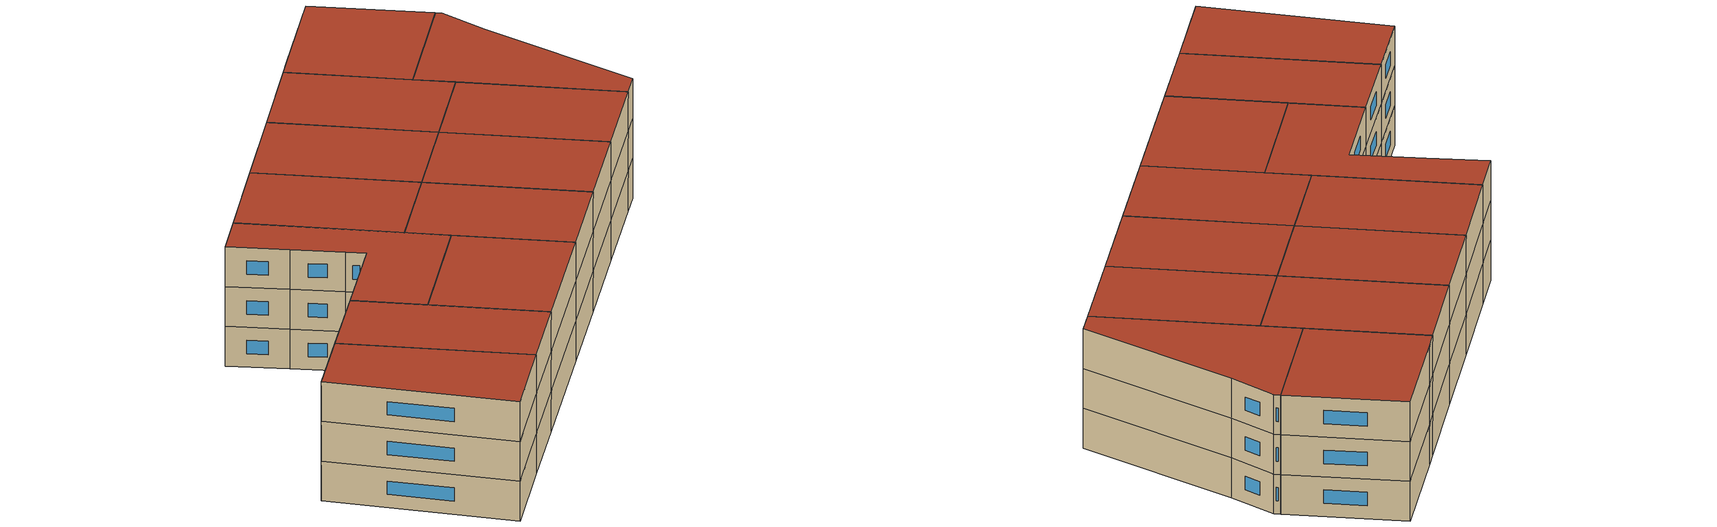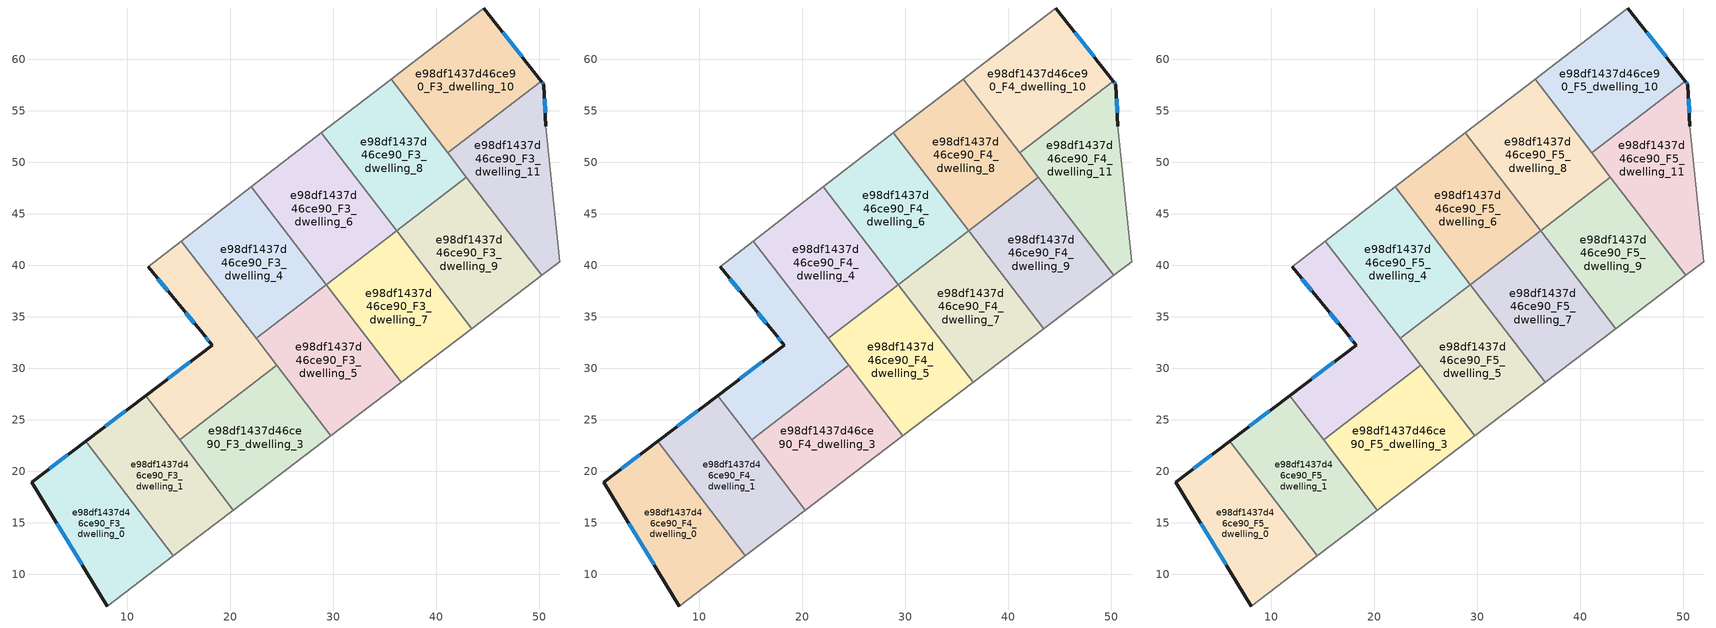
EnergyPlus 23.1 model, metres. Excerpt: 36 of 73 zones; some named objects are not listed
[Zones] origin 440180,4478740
e98df1437d46ce90_F3_dwelling_0
 floor to e98df1437d46ce90_F2_dwelling_0 (EU_floor_Construction): 5.94,22.92 14.48,11.8 8.07,6.91 0.71,18.95 z9
 wall outside (EU_wall_Construction): 5.94,22.92 0.71,18.95 8.07,6.91 z9:12
 wall to e98df1437d46ce90_F3_dwelling_1 (EU_wall_Construction): 14.48,11.8 5.94,22.92 z9:12
 wall adiabatic (EU_wall_Construction): 8.07,6.91 14.48,11.8 z9:12
 window (EU_Window_Construction): 3.15,14.96 5.63,10.9 / 4.21,21.61 2.44,20.27 z9.99:11.01
e98df1437d46ce90_F3_dwelling_1
 floor to e98df1437d46ce90_F2_dwelling_1 (EU_floor_Construction): 11.78,27.35 20.31,16.24 14.48,11.8 5.94,22.92 z9
 wall outside (EU_wall_Construction): 11.78,27.35 5.94,22.92 z9:12
 wall adiabatic (EU_wall_Construction): 14.48,11.8 20.31,16.24 z9:12
 wall to e98df1437d46ce90_F3_dwelling_3 (EU_wall_Construction): 20.31,16.24 15.07,23.06 z9:12
 wall to e98df1437d46ce90_F3_dwelling_2 (EU_wall_Construction): 15.07,23.06 11.78,27.35 z9:12
 window (EU_Window_Construction): 9.84,25.88 7.88,24.39 z9.99:11.01
e98df1437d46ce90_F3_dwelling_10
 floor to e98df1437d46ce90_F2_dwelling_10 (EU_floor_Construction): 44.61,64.99 50.18,57.89 41.12,50.93 35.63,58.09 36.94,59.1 z9
 wall outside (EU_wall_Construction): 50.18,57.89 44.61,64.99 z9:12
 wall adiabatic (EU_wall_Construction): 44.61,64.99 36.94,59.1 35.63,58.09 z9:12
 wall to e98df1437d46ce90_F3_dwelling_11 (EU_wall_Construction): 41.12,50.93 50.18,57.89 z9:12
 wall to e98df1437d46ce90_F3_dwelling_8 (EU_wall_Construction): 35.63,58.09 41.12,50.93 z9:12
 window (EU_Window_Construction): 48.34,60.24 46.46,62.64 z9.99:11.01
e98df1437d46ce90_F3_dwelling_11
 floor to e98df1437d46ce90_F2_dwelling_11 (EU_floor_Construction): 50.47,57.53 50.62,53.51 52.01,40.36 50.26,39.03 41.12,50.93 50.18,57.89 z9
 wall outside (EU_wall_Construction): 50.62,53.51 50.47,57.53 50.18,57.89 z9:12
 wall adiabatic (EU_wall_Construction): 50.26,39.03 52.01,40.36 50.62,53.51 z9:12
 wall to e98df1437d46ce90_F3_dwelling_9 (EU_wall_Construction): 42.94,48.56 50.26,39.03 z9:12
 wall to e98df1437d46ce90_F3_dwelling_8 (EU_wall_Construction): 41.12,50.93 42.94,48.56 z9:12
 window (EU_Window_Construction): 50.37,57.65 50.28,57.77 / 50.57,54.84 50.52,56.19 z9.99:11.01
e98df1437d46ce90_F3_dwelling_2
 floor to e98df1437d46ce90_F2_dwelling_2 (EU_floor_Construction): 15.25,42.36 24.51,30.31 15.07,23.06 11.78,27.35 18.23,32.25 17.31,33.38 14.86,36.4 12.02,39.86 z9
 wall outside (EU_wall_Construction): 12.02,39.86 14.86,36.4 17.31,33.38 18.23,32.25 11.78,27.35 z9:12
 wall adiabatic (EU_wall_Construction): 15.25,42.36 12.02,39.86 z9:12
 wall to e98df1437d46ce90_F3_dwelling_3 (EU_wall_Construction): 15.07,23.06 24.51,30.31 z9:12
 wall to e98df1437d46ce90_F3_dwelling_4 (EU_wall_Construction): 22.52,32.9 15.25,42.36 z9:12
 wall to e98df1437d46ce90_F3_dwelling_5 (EU_wall_Construction): 24.51,30.31 22.52,32.9 z9:12
 window (EU_Window_Construction): 17.61,33.01 17.93,32.63 / 15.67,35.4 16.5,34.38 / 12.96,38.71 13.92,37.55 / 16.09,30.63 13.92,28.98 z9.99:11.01
e98df1437d46ce90_F3_dwelling_3
 floor to e98df1437d46ce90_F2_dwelling_3 (EU_floor_Construction): 24.51,30.31 29.78,23.44 20.31,16.24 15.07,23.06 z9
 wall adiabatic (EU_wall_Construction): 20.31,16.24 29.78,23.44 z9:12
 wall to e98df1437d46ce90_F3_dwelling_5 (EU_wall_Construction): 29.78,23.44 24.51,30.31 z9:12
e98df1437d46ce90_F3_dwelling_4
 floor to e98df1437d46ce90_F2_dwelling_4 (EU_floor_Construction): 22.06,47.61 29.34,38.13 22.52,32.9 15.25,42.36 z9
 wall adiabatic (EU_wall_Construction): 22.06,47.61 15.25,42.36 z9:12
 wall to e98df1437d46ce90_F3_dwelling_5 (EU_wall_Construction): 22.52,32.9 29.34,38.13 z9:12
 wall to e98df1437d46ce90_F3_dwelling_6 (EU_wall_Construction): 29.34,38.13 22.06,47.61 z9:12
e98df1437d46ce90_F3_dwelling_5
 floor to e98df1437d46ce90_F2_dwelling_5 (EU_floor_Construction): 29.34,38.13 36.62,28.65 29.78,23.44 22.52,32.9 z9
 wall adiabatic (EU_wall_Construction): 29.78,23.44 36.62,28.65 z9:12
 wall to e98df1437d46ce90_F3_dwelling_7 (EU_wall_Construction): 36.62,28.65 29.34,38.13 z9:12
e98df1437d46ce90_F3_dwelling_6
 floor to e98df1437d46ce90_F2_dwelling_6 (EU_floor_Construction): 28.85,52.86 36.15,43.35 29.34,38.13 22.06,47.61 z9
 wall adiabatic (EU_wall_Construction): 28.85,52.86 22.06,47.61 z9:12
 wall to e98df1437d46ce90_F3_dwelling_7 (EU_wall_Construction): 29.34,38.13 36.15,43.35 z9:12
 wall to e98df1437d46ce90_F3_dwelling_8 (EU_wall_Construction): 36.15,43.35 28.85,52.86 z9:12
e98df1437d46ce90_F3_dwelling_7
 floor to e98df1437d46ce90_F2_dwelling_7 (EU_floor_Construction): 36.15,43.35 43.45,33.85 36.62,28.65 29.34,38.13 z9
 wall adiabatic (EU_wall_Construction): 36.62,28.65 43.45,33.85 z9:12
 wall to e98df1437d46ce90_F3_dwelling_9 (EU_wall_Construction): 43.45,33.85 36.15,43.35 z9:12
e98df1437d46ce90_F3_dwelling_8
 floor to e98df1437d46ce90_F2_dwelling_8 (EU_floor_Construction): 35.63,58.09 42.94,48.56 36.15,43.35 28.85,52.86 z9
 wall adiabatic (EU_wall_Construction): 35.63,58.09 28.85,52.86 z9:12
 wall to e98df1437d46ce90_F3_dwelling_9 (EU_wall_Construction): 36.15,43.35 42.94,48.56 z9:12
e98df1437d46ce90_F3_dwelling_9
 floor to e98df1437d46ce90_F2_dwelling_9 (EU_floor_Construction): 42.94,48.56 50.26,39.03 43.45,33.85 36.15,43.35 z9
 wall adiabatic (EU_wall_Construction): 43.45,33.85 50.26,39.03 z9:12
e98df1437d46ce90_F4_dwelling_0
 floor to e98df1437d46ce90_F3_dwelling_0 (EU_floor_Construction): 5.94,22.92 14.48,11.8 8.07,6.91 0.71,18.95 z12
 wall outside (EU_wall_Construction): 5.94,22.92 0.71,18.95 8.07,6.91 z12:15
 wall to e98df1437d46ce90_F4_dwelling_1 (EU_wall_Construction): 14.48,11.8 5.94,22.92 z12:15
 wall adiabatic (EU_wall_Construction): 8.07,6.91 14.48,11.8 z12:15
 window (EU_Window_Construction): 3.15,14.96 5.63,10.9 / 4.21,21.61 2.44,20.27 z12.99:14.01
e98df1437d46ce90_F4_dwelling_1
 floor to e98df1437d46ce90_F3_dwelling_1 (EU_floor_Construction): 11.78,27.35 20.31,16.24 14.48,11.8 5.94,22.92 z12
 wall outside (EU_wall_Construction): 11.78,27.35 5.94,22.92 z12:15
 wall adiabatic (EU_wall_Construction): 14.48,11.8 20.31,16.24 z12:15
 wall to e98df1437d46ce90_F4_dwelling_3 (EU_wall_Construction): 20.31,16.24 15.07,23.06 z12:15
 wall to e98df1437d46ce90_F4_dwelling_2 (EU_wall_Construction): 15.07,23.06 11.78,27.35 z12:15
 window (EU_Window_Construction): 9.84,25.88 7.88,24.39 z12.99:14.01
e98df1437d46ce90_F4_dwelling_10
 floor to e98df1437d46ce90_F3_dwelling_10 (EU_floor_Construction): 44.61,64.99 50.18,57.89 41.12,50.93 35.63,58.09 36.94,59.1 z12
 wall outside (EU_wall_Construction): 50.18,57.89 44.61,64.99 z12:15
 wall adiabatic (EU_wall_Construction): 44.61,64.99 36.94,59.1 35.63,58.09 z12:15
 wall to e98df1437d46ce90_F4_dwelling_11 (EU_wall_Construction): 41.12,50.93 50.18,57.89 z12:15
 wall to e98df1437d46ce90_F4_dwelling_8 (EU_wall_Construction): 35.63,58.09 41.12,50.93 z12:15
 window (EU_Window_Construction): 48.34,60.24 46.46,62.64 z12.99:14.01
e98df1437d46ce90_F4_dwelling_11
 floor to e98df1437d46ce90_F3_dwelling_11 (EU_floor_Construction): 50.47,57.53 50.62,53.51 52.01,40.36 50.26,39.03 41.12,50.93 50.18,57.89 z12
 wall outside (EU_wall_Construction): 50.62,53.51 50.47,57.53 50.18,57.89 z12:15
 wall adiabatic (EU_wall_Construction): 50.26,39.03 52.01,40.36 50.62,53.51 z12:15
 wall to e98df1437d46ce90_F4_dwelling_9 (EU_wall_Construction): 42.94,48.56 50.26,39.03 z12:15
 wall to e98df1437d46ce90_F4_dwelling_8 (EU_wall_Construction): 41.12,50.93 42.94,48.56 z12:15
 window (EU_Window_Construction): 50.37,57.65 50.28,57.77 / 50.57,54.84 50.52,56.19 z12.99:14.01
e98df1437d46ce90_F4_dwelling_2
 floor to e98df1437d46ce90_F3_dwelling_2 (EU_floor_Construction): 15.25,42.36 24.51,30.31 15.07,23.06 11.78,27.35 18.23,32.25 17.31,33.38 14.86,36.4 12.02,39.86 z12
 wall outside (EU_wall_Construction): 12.02,39.86 14.86,36.4 17.31,33.38 18.23,32.25 11.78,27.35 z12:15
 wall adiabatic (EU_wall_Construction): 15.25,42.36 12.02,39.86 z12:15
 wall to e98df1437d46ce90_F4_dwelling_3 (EU_wall_Construction): 15.07,23.06 24.51,30.31 z12:15
 wall to e98df1437d46ce90_F4_dwelling_4 (EU_wall_Construction): 22.52,32.9 15.25,42.36 z12:15
 wall to e98df1437d46ce90_F4_dwelling_5 (EU_wall_Construction): 24.51,30.31 22.52,32.9 z12:15
 window (EU_Window_Construction): 17.61,33.01 17.93,32.63 / 15.67,35.4 16.5,34.38 / 12.96,38.71 13.92,37.55 / 16.09,30.63 13.92,28.98 z12.99:14.01
e98df1437d46ce90_F4_dwelling_3
 floor to e98df1437d46ce90_F3_dwelling_3 (EU_floor_Construction): 24.51,30.31 29.78,23.44 20.31,16.24 15.07,23.06 z12
 wall adiabatic (EU_wall_Construction): 20.31,16.24 29.78,23.44 z12:15
 wall to e98df1437d46ce90_F4_dwelling_5 (EU_wall_Construction): 29.78,23.44 24.51,30.31 z12:15
e98df1437d46ce90_F4_dwelling_4
 floor to e98df1437d46ce90_F3_dwelling_4 (EU_floor_Construction): 22.06,47.61 29.34,38.13 22.52,32.9 15.25,42.36 z12
 wall adiabatic (EU_wall_Construction): 22.06,47.61 15.25,42.36 z12:15
 wall to e98df1437d46ce90_F4_dwelling_5 (EU_wall_Construction): 22.52,32.9 29.34,38.13 z12:15
 wall to e98df1437d46ce90_F4_dwelling_6 (EU_wall_Construction): 29.34,38.13 22.06,47.61 z12:15
e98df1437d46ce90_F4_dwelling_5
 floor to e98df1437d46ce90_F3_dwelling_5 (EU_floor_Construction): 29.34,38.13 36.62,28.65 29.78,23.44 22.52,32.9 z12
 wall adiabatic (EU_wall_Construction): 29.78,23.44 36.62,28.65 z12:15
 wall to e98df1437d46ce90_F4_dwelling_7 (EU_wall_Construction): 36.62,28.65 29.34,38.13 z12:15
e98df1437d46ce90_F4_dwelling_6
 floor to e98df1437d46ce90_F3_dwelling_6 (EU_floor_Construction): 28.85,52.86 36.15,43.35 29.34,38.13 22.06,47.61 z12
 wall adiabatic (EU_wall_Construction): 28.85,52.86 22.06,47.61 z12:15
 wall to e98df1437d46ce90_F4_dwelling_7 (EU_wall_Construction): 29.34,38.13 36.15,43.35 z12:15
 wall to e98df1437d46ce90_F4_dwelling_8 (EU_wall_Construction): 36.15,43.35 28.85,52.86 z12:15
e98df1437d46ce90_F4_dwelling_7
 floor to e98df1437d46ce90_F3_dwelling_7 (EU_floor_Construction): 36.15,43.35 43.45,33.85 36.62,28.65 29.34,38.13 z12
 wall adiabatic (EU_wall_Construction): 36.62,28.65 43.45,33.85 z12:15
 wall to e98df1437d46ce90_F4_dwelling_9 (EU_wall_Construction): 43.45,33.85 36.15,43.35 z12:15
e98df1437d46ce90_F4_dwelling_8
 floor to e98df1437d46ce90_F3_dwelling_8 (EU_floor_Construction): 35.63,58.09 42.94,48.56 36.15,43.35 28.85,52.86 z12
 wall adiabatic (EU_wall_Construction): 35.63,58.09 28.85,52.86 z12:15
 wall to e98df1437d46ce90_F4_dwelling_9 (EU_wall_Construction): 36.15,43.35 42.94,48.56 z12:15
e98df1437d46ce90_F4_dwelling_9
 floor to e98df1437d46ce90_F3_dwelling_9 (EU_floor_Construction): 42.94,48.56 50.26,39.03 43.45,33.85 36.15,43.35 z12
 wall adiabatic (EU_wall_Construction): 43.45,33.85 50.26,39.03 z12:15
e98df1437d46ce90_F5_dwelling_0
 floor to e98df1437d46ce90_F4_dwelling_0 (EU_floor_Construction): 5.94,22.92 14.48,11.8 8.07,6.91 0.71,18.95 z15
 wall outside (EU_wall_Construction): 5.94,22.92 0.71,18.95 8.07,6.91 z15:18
 wall to e98df1437d46ce90_F5_dwelling_1 (EU_wall_Construction): 14.48,11.8 5.94,22.92 z15:18
 wall adiabatic (EU_wall_Construction): 8.07,6.91 14.48,11.8 z15:18
 window (EU_Window_Construction): 3.15,14.96 5.63,10.9 / 4.21,21.61 2.44,20.27 z15.99:17.01
 roof outside (EU_roof_Construction): 14.48,11.8 5.94,22.92 0.71,18.95 8.07,6.91 z18
e98df1437d46ce90_F5_dwelling_1
 floor to e98df1437d46ce90_F4_dwelling_1 (EU_floor_Construction): 11.78,27.35 20.31,16.24 14.48,11.8 5.94,22.92 z15
 wall outside (EU_wall_Construction): 11.78,27.35 5.94,22.92 z15:18
 wall adiabatic (EU_wall_Construction): 14.48,11.8 20.31,16.24 z15:18
 wall to e98df1437d46ce90_F5_dwelling_3 (EU_wall_Construction): 20.31,16.24 15.07,23.06 z15:18
 wall to e98df1437d46ce90_F5_dwelling_2 (EU_wall_Construction): 15.07,23.06 11.78,27.35 z15:18
 window (EU_Window_Construction): 9.84,25.88 7.88,24.39 z15.99:17.01
 roof outside (EU_roof_Construction): 20.31,16.24 11.78,27.35 5.94,22.92 14.48,11.8 z18
e98df1437d46ce90_F5_dwelling_10
 floor to e98df1437d46ce90_F4_dwelling_10 (EU_floor_Construction): 44.61,64.99 50.18,57.89 41.12,50.93 35.63,58.09 36.94,59.1 z15
 wall outside (EU_wall_Construction): 50.18,57.89 44.61,64.99 z15:18
 wall adiabatic (EU_wall_Construction): 44.61,64.99 36.94,59.1 35.63,58.09 z15:18
 wall to e98df1437d46ce90_F5_dwelling_11 (EU_wall_Construction): 41.12,50.93 50.18,57.89 z15:18
 wall to e98df1437d46ce90_F5_dwelling_8 (EU_wall_Construction): 35.63,58.09 41.12,50.93 z15:18
 window (EU_Window_Construction): 48.34,60.24 46.46,62.64 z15.99:17.01
 roof outside (EU_roof_Construction): 50.18,57.89 44.61,64.99 36.94,59.1 35.63,58.09 41.12,50.93 z18
e98df1437d46ce90_F5_dwelling_11
 floor to e98df1437d46ce90_F4_dwelling_11 (EU_floor_Construction): 50.47,57.53 50.62,53.51 52.01,40.36 50.26,39.03 41.12,50.93 50.18,57.89 z15
 wall outside (EU_wall_Construction): 50.62,53.51 50.47,57.53 50.18,57.89 z15:18
 wall adiabatic (EU_wall_Construction): 50.26,39.03 52.01,40.36 50.62,53.51 z15:18
 wall to e98df1437d46ce90_F5_dwelling_9 (EU_wall_Construction): 42.94,48.56 50.26,39.03 z15:18
 wall to e98df1437d46ce90_F5_dwelling_8 (EU_wall_Construction): 41.12,50.93 42.94,48.56 z15:18
 window (EU_Window_Construction): 50.37,57.65 50.28,57.77 / 50.57,54.84 50.52,56.19 z15.99:17.01
 roof outside (EU_roof_Construction): 52.01,40.36 50.62,53.51 50.47,57.53 50.18,57.89 41.12,50.93 50.26,39.03 z18
e98df1437d46ce90_F5_dwelling_2
 floor to e98df1437d46ce90_F4_dwelling_2 (EU_floor_Construction): 15.25,42.36 24.51,30.31 15.07,23.06 11.78,27.35 18.23,32.25 17.31,33.38 14.86,36.4 12.02,39.86 z15
 wall outside (EU_wall_Construction): 12.02,39.86 14.86,36.4 17.31,33.38 18.23,32.25 11.78,27.35 z15:18
 wall adiabatic (EU_wall_Construction): 15.25,42.36 12.02,39.86 z15:18
 wall to e98df1437d46ce90_F5_dwelling_3 (EU_wall_Construction): 15.07,23.06 24.51,30.31 z15:18
 wall to e98df1437d46ce90_F5_dwelling_4 (EU_wall_Construction): 22.52,32.9 15.25,42.36 z15:18
 wall to e98df1437d46ce90_F5_dwelling_5 (EU_wall_Construction): 24.51,30.31 22.52,32.9 z15:18
 window (EU_Window_Construction): 17.61,33.01 17.93,32.63 / 15.67,35.4 16.5,34.38 / 12.96,38.71 13.92,37.55 / 16.09,30.63 13.92,28.98 z15.99:17.01
 roof outside (EU_roof_Construction): 24.51,30.31 15.25,42.36 12.02,39.86 14.86,36.4 17.31,33.38 18.23,32.25 11.78,27.35 15.07,23.06 z18
e98df1437d46ce90_F5_dwelling_3
 floor to e98df1437d46ce90_F4_dwelling_3 (EU_floor_Construction): 24.51,30.31 29.78,23.44 20.31,16.24 15.07,23.06 z15
 wall adiabatic (EU_wall_Construction): 20.31,16.24 29.78,23.44 z15:18
 wall to e98df1437d46ce90_F5_dwelling_5 (EU_wall_Construction): 29.78,23.44 24.51,30.31 z15:18
 roof outside (EU_roof_Construction): 29.78,23.44 24.51,30.31 15.07,23.06 20.31,16.24 z18
e98df1437d46ce90_F5_dwelling_4
 floor to e98df1437d46ce90_F4_dwelling_4 (EU_floor_Construction): 22.06,47.61 29.34,38.13 22.52,32.9 15.25,42.36 z15
 wall adiabatic (EU_wall_Construction): 22.06,47.61 15.25,42.36 z15:18
 wall to e98df1437d46ce90_F5_dwelling_5 (EU_wall_Construction): 22.52,32.9 29.34,38.13 z15:18
 wall to e98df1437d46ce90_F5_dwelling_6 (EU_wall_Construction): 29.34,38.13 22.06,47.61 z15:18
 roof outside (EU_roof_Construction): 29.34,38.13 22.06,47.61 15.25,42.36 22.52,32.9 z18
e98df1437d46ce90_F5_dwelling_5
 floor to e98df1437d46ce90_F4_dwelling_5 (EU_floor_Construction): 29.34,38.13 36.62,28.65 29.78,23.44 22.52,32.9 z15
 wall adiabatic (EU_wall_Construction): 29.78,23.44 36.62,28.65 z15:18
 wall to e98df1437d46ce90_F5_dwelling_7 (EU_wall_Construction): 36.62,28.65 29.34,38.13 z15:18
 roof outside (EU_roof_Construction): 36.62,28.65 29.34,38.13 22.52,32.9 29.78,23.44 z18
e98df1437d46ce90_F5_dwelling_6
 floor to e98df1437d46ce90_F4_dwelling_6 (EU_floor_Construction): 28.85,52.86 36.15,43.35 29.34,38.13 22.06,47.61 z15
 wall adiabatic (EU_wall_Construction): 28.85,52.86 22.06,47.61 z15:18
 wall to e98df1437d46ce90_F5_dwelling_7 (EU_wall_Construction): 29.34,38.13 36.15,43.35 z15:18
 wall to e98df1437d46ce90_F5_dwelling_8 (EU_wall_Construction): 36.15,43.35 28.85,52.86 z15:18
 roof outside (EU_roof_Construction): 36.15,43.35 28.85,52.86 22.06,47.61 29.34,38.13 z18
e98df1437d46ce90_F5_dwelling_7
 floor to e98df1437d46ce90_F4_dwelling_7 (EU_floor_Construction): 36.15,43.35 43.45,33.85 36.62,28.65 29.34,38.13 z15
 wall adiabatic (EU_wall_Construction): 36.62,28.65 43.45,33.85 z15:18
 wall to e98df1437d46ce90_F5_dwelling_9 (EU_wall_Construction): 43.45,33.85 36.15,43.35 z15:18
 roof outside (EU_roof_Construction): 43.45,33.85 36.15,43.35 29.34,38.13 36.62,28.65 z18
e98df1437d46ce90_F5_dwelling_8
 floor to e98df1437d46ce90_F4_dwelling_8 (EU_floor_Construction): 35.63,58.09 42.94,48.56 36.15,43.35 28.85,52.86 z15
 wall adiabatic (EU_wall_Construction): 35.63,58.09 28.85,52.86 z15:18
 wall to e98df1437d46ce90_F5_dwelling_9 (EU_wall_Construction): 36.15,43.35 42.94,48.56 z15:18
 roof outside (EU_roof_Construction): 42.94,48.56 35.63,58.09 28.85,52.86 36.15,43.35 z18
e98df1437d46ce90_F5_dwelling_9
 floor to e98df1437d46ce90_F4_dwelling_9 (EU_floor_Construction): 42.94,48.56 50.26,39.03 43.45,33.85 36.15,43.35 z15
 wall adiabatic (EU_wall_Construction): 43.45,33.85 50.26,39.03 z15:18
 roof outside (EU_roof_Construction): 50.26,39.03 42.94,48.56 36.15,43.35 43.45,33.85 z18
[Building]
EU S2 Campaign: North Axis=0; Terrain=City; Solar Distribution=FullExterior
[Site:Location]
Madrid: Latitude=40.5; Longitude=-3.5; Time Zone=1; Elevation=609
[SizingPeriod:WeatherFileDays]
AnnualSizingPeriod: Begin Month=1; Begin Day of Month=1; End Month=12; End Day of Month=31; Day of Week for Start Day=Monday; Use Weather File Daylight Saving Period=No; Use Weather File Rain and Snow Indicators=No
[MATERIAL]
EU_InternalMass_Material: Roughness=MediumRough; Thickness=0.1; Conductivity=1; Density=1800; Specific Heat=900; Thermal Absorptance=0.9; Solar Absorptance=0.7; Visible Absorptance=0.7
[MATERIAL:NOMASS] Roughness=MediumRough; Thermal Absorptance=0.9; Solar Absorptance=0.7; Visible Absorptance=0.7
Name | Thermal Resistance
EU_wall_NoMass | 0.609216
EU_roof_NoMass | 0.513268
EU_floor_NoMass | 0.568163
[WINDOWMATERIAL:SIMPLEGLAZINGSYSTEM]
EU_Window_SimpleGlazing: UFactor=5.50606; Solar Heat Gain Coefficient=0.85; Visible Transmittance=0.85
[CONSTRUCTION]
EU_wall_Construction: EU_wall_NoMass
EU_roof_Construction: EU_roof_NoMass
EU_floor_Construction: EU_floor_NoMass
EU_InternalMass_Construction: EU_InternalMass_Material
EU_Window_Construction: EU_Window_SimpleGlazing
[ZONE] Type=1; Multiplier=1; Ceiling Height=autocalculate; Floor Area=autocalculate; Part of Total Floor Area=Yes
Name | Volume
e98df1437d46ce90_F3_dwelling_0; e98df1437d46ce90_F4_dwelling_0; e98df1437d46ce90_F5_dwelling_0 | 308.017
e98df1437d46ce90_F3_dwelling_1; e98df1437d46ce90_F4_dwelling_1; e98df1437d46ce90_F5_dwelling_1; e98df1437d46ce90_F3_dwelling_11; e98df1437d46ce90_F4_dwelling_11; e98df1437d46ce90_F5_dwelling_11; e98df1437d46ce90_F3_dwelling_4; e98df1437d46ce90_F4_dwelling_4; e98df1437d46ce90_F5_dwelling_4 | 308.047
e98df1437d46ce90_F3_dwelling_10; e98df1437d46ce90_F4_dwelling_10; e98df1437d46ce90_F5_dwelling_10 | 308.046
e98df1437d46ce90_F3_dwelling_2; e98df1437d46ce90_F4_dwelling_2; e98df1437d46ce90_F5_dwelling_2 | 308.051
e98df1437d46ce90_F3_dwelling_3; e98df1437d46ce90_F4_dwelling_3; e98df1437d46ce90_F5_dwelling_3 | 308.08
e98df1437d46ce90_F3_dwelling_5; e98df1437d46ce90_F4_dwelling_5; e98df1437d46ce90_F5_dwelling_5 | 308.013
e98df1437d46ce90_F3_dwelling_6; e98df1437d46ce90_F4_dwelling_6; e98df1437d46ce90_F5_dwelling_6 | 308.067
e98df1437d46ce90_F3_dwelling_7; e98df1437d46ce90_F4_dwelling_7; e98df1437d46ce90_F5_dwelling_7 | 308.055
e98df1437d46ce90_F3_dwelling_8; e98df1437d46ce90_F4_dwelling_8; e98df1437d46ce90_F5_dwelling_8 | 308.077
e98df1437d46ce90_F3_dwelling_9; e98df1437d46ce90_F4_dwelling_9; e98df1437d46ce90_F5_dwelling_9 | 308.066
[INTERNALMASS] Construction=EU_InternalMass_Construction
Name | Zone or ZoneList | Surface Area
e98df1437d46ce90_F3_dwelling_0_EU_InternalMass | e98df1437d46ce90_F3_dwelling_0 | 102.672
e98df1437d46ce90_F3_dwelling_1_EU_InternalMass | e98df1437d46ce90_F3_dwelling_1 | 102.682
e98df1437d46ce90_F3_dwelling_2_EU_InternalMass | e98df1437d46ce90_F3_dwelling_2 | 102.684
e98df1437d46ce90_F3_dwelling_3_EU_InternalMass | e98df1437d46ce90_F3_dwelling_3 | 102.69
e98df1437d46ce90_F3_dwelling_4_EU_InternalMass | e98df1437d46ce90_F3_dwelling_4 | 102.684
e98df1437d46ce90_F3_dwelling_5_EU_InternalMass | e98df1437d46ce90_F3_dwelling_5 | 102.674
e98df1437d46ce90_F3_dwelling_6_EU_InternalMass | e98df1437d46ce90_F3_dwelling_6 | 102.686
e98df1437d46ce90_F3_dwelling_7_EU_InternalMass | e98df1437d46ce90_F3_dwelling_7 | 102.685
e98df1437d46ce90_F3_dwelling_8_EU_InternalMass | e98df1437d46ce90_F3_dwelling_8 | 102.692
e98df1437d46ce90_F3_dwelling_9_EU_InternalMass | e98df1437d46ce90_F3_dwelling_9 | 102.688
e98df1437d46ce90_F3_dwelling_10_EU_InternalMass | e98df1437d46ce90_F3_dwelling_10 | 102.683
e98df1437d46ce90_F3_dwelling_11_EU_InternalMass | e98df1437d46ce90_F3_dwelling_11 | 102.684
e98df1437d46ce90_F4_dwelling_0_EU_InternalMass | e98df1437d46ce90_F4_dwelling_0 | 102.672
e98df1437d46ce90_F4_dwelling_1_EU_InternalMass | e98df1437d46ce90_F4_dwelling_1 | 102.682
e98df1437d46ce90_F4_dwelling_2_EU_InternalMass | e98df1437d46ce90_F4_dwelling_2 | 102.684
e98df1437d46ce90_F4_dwelling_3_EU_InternalMass | e98df1437d46ce90_F4_dwelling_3 | 102.69
e98df1437d46ce90_F4_dwelling_4_EU_InternalMass | e98df1437d46ce90_F4_dwelling_4 | 102.684
e98df1437d46ce90_F4_dwelling_5_EU_InternalMass | e98df1437d46ce90_F4_dwelling_5 | 102.674
e98df1437d46ce90_F4_dwelling_6_EU_InternalMass | e98df1437d46ce90_F4_dwelling_6 | 102.686
e98df1437d46ce90_F4_dwelling_7_EU_InternalMass | e98df1437d46ce90_F4_dwelling_7 | 102.685
e98df1437d46ce90_F4_dwelling_8_EU_InternalMass | e98df1437d46ce90_F4_dwelling_8 | 102.692
e98df1437d46ce90_F4_dwelling_9_EU_InternalMass | e98df1437d46ce90_F4_dwelling_9 | 102.688
e98df1437d46ce90_F4_dwelling_10_EU_InternalMass | e98df1437d46ce90_F4_dwelling_10 | 102.683
e98df1437d46ce90_F4_dwelling_11_EU_InternalMass | e98df1437d46ce90_F4_dwelling_11 | 102.684
e98df1437d46ce90_F5_dwelling_0_EU_InternalMass | e98df1437d46ce90_F5_dwelling_0 | 102.672
e98df1437d46ce90_F5_dwelling_1_EU_InternalMass | e98df1437d46ce90_F5_dwelling_1 | 102.682
e98df1437d46ce90_F5_dwelling_2_EU_InternalMass | e98df1437d46ce90_F5_dwelling_2 | 102.684
e98df1437d46ce90_F5_dwelling_3_EU_InternalMass | e98df1437d46ce90_F5_dwelling_3 | 102.69
e98df1437d46ce90_F5_dwelling_4_EU_InternalMass | e98df1437d46ce90_F5_dwelling_4 | 102.684
e98df1437d46ce90_F5_dwelling_5_EU_InternalMass | e98df1437d46ce90_F5_dwelling_5 | 102.674
e98df1437d46ce90_F5_dwelling_6_EU_InternalMass | e98df1437d46ce90_F5_dwelling_6 | 102.686
e98df1437d46ce90_F5_dwelling_7_EU_InternalMass | e98df1437d46ce90_F5_dwelling_7 | 102.685
e98df1437d46ce90_F5_dwelling_8_EU_InternalMass | e98df1437d46ce90_F5_dwelling_8 | 102.692
e98df1437d46ce90_F5_dwelling_9_EU_InternalMass | e98df1437d46ce90_F5_dwelling_9 | 102.688
e98df1437d46ce90_F5_dwelling_10_EU_InternalMass | e98df1437d46ce90_F5_dwelling_10 | 102.683
e98df1437d46ce90_F5_dwelling_11_EU_InternalMass | e98df1437d46ce90_F5_dwelling_11 | 102.684
[OTHEREQUIPMENT] Fuel Type=Electricity; Design Level Calculation Method=Watts/Area; Power per Zone Floor Area=1; Fraction Latent=0; Fraction Radiant=0; Fraction Lost=0; Carbon Dioxide Generation Rate=0; EndUse Subcategory=EU_Step8_InternalGains
Name | Zone or ZoneList or Space or SpaceList | Schedule
EU_Step8_InternalGain_e98df1437d46ce90_F3_dwelling_0_f000 | e98df1437d46ce90_F3_dwelling_0 | EU_Step8_GainSchedule_e98df1437d46ce90_F3_dwelling_0_f000
EU_Step8_InternalGain_e98df1437d46ce90_F3_dwelling_1_f000 | e98df1437d46ce90_F3_dwelling_1 | EU_Step8_GainSchedule_e98df1437d46ce90_F3_dwelling_1_f000
EU_Step8_InternalGain_e98df1437d46ce90_F3_dwelling_2_f000 | e98df1437d46ce90_F3_dwelling_2 | EU_Step8_GainSchedule_e98df1437d46ce90_F3_dwelling_2_f000
EU_Step8_InternalGain_e98df1437d46ce90_F3_dwelling_3_f000 | e98df1437d46ce90_F3_dwelling_3 | EU_Step8_GainSchedule_e98df1437d46ce90_F3_dwelling_3_f000
EU_Step8_InternalGain_e98df1437d46ce90_F3_dwelling_4_f000 | e98df1437d46ce90_F3_dwelling_4 | EU_Step8_GainSchedule_e98df1437d46ce90_F3_dwelling_4_f000
EU_Step8_InternalGain_e98df1437d46ce90_F3_dwelling_5_f000 | e98df1437d46ce90_F3_dwelling_5 | EU_Step8_GainSchedule_e98df1437d46ce90_F3_dwelling_5_f000
EU_Step8_InternalGain_e98df1437d46ce90_F3_dwelling_6_f000 | e98df1437d46ce90_F3_dwelling_6 | EU_Step8_GainSchedule_e98df1437d46ce90_F3_dwelling_6_f000
EU_Step8_InternalGain_e98df1437d46ce90_F3_dwelling_7_f000 | e98df1437d46ce90_F3_dwelling_7 | EU_Step8_GainSchedule_e98df1437d46ce90_F3_dwelling_7_f000
EU_Step8_InternalGain_e98df1437d46ce90_F3_dwelling_8_f000 | e98df1437d46ce90_F3_dwelling_8 | EU_Step8_GainSchedule_e98df1437d46ce90_F3_dwelling_8_f000
EU_Step8_InternalGain_e98df1437d46ce90_F3_dwelling_9_f000 | e98df1437d46ce90_F3_dwelling_9 | EU_Step8_GainSchedule_e98df1437d46ce90_F3_dwelling_9_f000
EU_Step8_InternalGain_e98df1437d46ce90_F3_dwelling_10_f000 | e98df1437d46ce90_F3_dwelling_10 | EU_Step8_GainSchedule_e98df1437d46ce90_F3_dwelling_10_f000
EU_Step8_InternalGain_e98df1437d46ce90_F3_dwelling_11_f000 | e98df1437d46ce90_F3_dwelling_11 | EU_Step8_GainSchedule_e98df1437d46ce90_F3_dwelling_11_f000
EU_Step8_InternalGain_e98df1437d46ce90_F4_dwelling_0_f000 | e98df1437d46ce90_F4_dwelling_0 | EU_Step8_GainSchedule_e98df1437d46ce90_F4_dwelling_0_f000
EU_Step8_InternalGain_e98df1437d46ce90_F4_dwelling_1_f000 | e98df1437d46ce90_F4_dwelling_1 | EU_Step8_GainSchedule_e98df1437d46ce90_F4_dwelling_1_f000
EU_Step8_InternalGain_e98df1437d46ce90_F4_dwelling_2_f000 | e98df1437d46ce90_F4_dwelling_2 | EU_Step8_GainSchedule_e98df1437d46ce90_F4_dwelling_2_f000
EU_Step8_InternalGain_e98df1437d46ce90_F4_dwelling_3_f000 | e98df1437d46ce90_F4_dwelling_3 | EU_Step8_GainSchedule_e98df1437d46ce90_F4_dwelling_3_f000
EU_Step8_InternalGain_e98df1437d46ce90_F4_dwelling_4_f000 | e98df1437d46ce90_F4_dwelling_4 | EU_Step8_GainSchedule_e98df1437d46ce90_F4_dwelling_4_f000
EU_Step8_InternalGain_e98df1437d46ce90_F4_dwelling_5_f000 | e98df1437d46ce90_F4_dwelling_5 | EU_Step8_GainSchedule_e98df1437d46ce90_F4_dwelling_5_f000
EU_Step8_InternalGain_e98df1437d46ce90_F4_dwelling_6_f000 | e98df1437d46ce90_F4_dwelling_6 | EU_Step8_GainSchedule_e98df1437d46ce90_F4_dwelling_6_f000
EU_Step8_InternalGain_e98df1437d46ce90_F4_dwelling_7_f000 | e98df1437d46ce90_F4_dwelling_7 | EU_Step8_GainSchedule_e98df1437d46ce90_F4_dwelling_7_f000
EU_Step8_InternalGain_e98df1437d46ce90_F4_dwelling_8_f000 | e98df1437d46ce90_F4_dwelling_8 | EU_Step8_GainSchedule_e98df1437d46ce90_F4_dwelling_8_f000
EU_Step8_InternalGain_e98df1437d46ce90_F4_dwelling_9_f000 | e98df1437d46ce90_F4_dwelling_9 | EU_Step8_GainSchedule_e98df1437d46ce90_F4_dwelling_9_f000
EU_Step8_InternalGain_e98df1437d46ce90_F4_dwelling_10_f000 | e98df1437d46ce90_F4_dwelling_10 | EU_Step8_GainSchedule_e98df1437d46ce90_F4_dwelling_10_f000
EU_Step8_InternalGain_e98df1437d46ce90_F4_dwelling_11_f000 | e98df1437d46ce90_F4_dwelling_11 | EU_Step8_GainSchedule_e98df1437d46ce90_F4_dwelling_11_f000
EU_Step8_InternalGain_e98df1437d46ce90_F5_dwelling_0_f000 | e98df1437d46ce90_F5_dwelling_0 | EU_Step8_GainSchedule_e98df1437d46ce90_F5_dwelling_0_f000
EU_Step8_InternalGain_e98df1437d46ce90_F5_dwelling_1_f000 | e98df1437d46ce90_F5_dwelling_1 | EU_Step8_GainSchedule_e98df1437d46ce90_F5_dwelling_1_f000
EU_Step8_InternalGain_e98df1437d46ce90_F5_dwelling_2_f000 | e98df1437d46ce90_F5_dwelling_2 | EU_Step8_GainSchedule_e98df1437d46ce90_F5_dwelling_2_f000
EU_Step8_InternalGain_e98df1437d46ce90_F5_dwelling_3_f000 | e98df1437d46ce90_F5_dwelling_3 | EU_Step8_GainSchedule_e98df1437d46ce90_F5_dwelling_3_f000
EU_Step8_InternalGain_e98df1437d46ce90_F5_dwelling_4_f000 | e98df1437d46ce90_F5_dwelling_4 | EU_Step8_GainSchedule_e98df1437d46ce90_F5_dwelling_4_f000
EU_Step8_InternalGain_e98df1437d46ce90_F5_dwelling_5_f000 | e98df1437d46ce90_F5_dwelling_5 | EU_Step8_GainSchedule_e98df1437d46ce90_F5_dwelling_5_f000
EU_Step8_InternalGain_e98df1437d46ce90_F5_dwelling_6_f000 | e98df1437d46ce90_F5_dwelling_6 | EU_Step8_GainSchedule_e98df1437d46ce90_F5_dwelling_6_f000
EU_Step8_InternalGain_e98df1437d46ce90_F5_dwelling_7_f000 | e98df1437d46ce90_F5_dwelling_7 | EU_Step8_GainSchedule_e98df1437d46ce90_F5_dwelling_7_f000
EU_Step8_InternalGain_e98df1437d46ce90_F5_dwelling_8_f000 | e98df1437d46ce90_F5_dwelling_8 | EU_Step8_GainSchedule_e98df1437d46ce90_F5_dwelling_8_f000
EU_Step8_InternalGain_e98df1437d46ce90_F5_dwelling_9_f000 | e98df1437d46ce90_F5_dwelling_9 | EU_Step8_GainSchedule_e98df1437d46ce90_F5_dwelling_9_f000
EU_Step8_InternalGain_e98df1437d46ce90_F5_dwelling_10_f000 | e98df1437d46ce90_F5_dwelling_10 | EU_Step8_GainSchedule_e98df1437d46ce90_F5_dwelling_10_f000
EU_Step8_InternalGain_e98df1437d46ce90_F5_dwelling_11_f000 | e98df1437d46ce90_F5_dwelling_11 | EU_Step8_GainSchedule_e98df1437d46ce90_F5_dwelling_11_f000
[ZONEVENTILATION:DESIGNFLOWRATE] Schedule=EU_AlwaysOn; Design Flow Rate Calculation Method=AirChanges/Hour; Air Changes per Hour=0.752966; Ventilation Type=Natural; Fan Pressure Rise=0; Fan Total Efficiency=1; Constant Term Coefficient=1; Temperature Term Coefficient=0; Velocity Term Coefficient=0; Velocity Squared Term Coefficient=0; Minimum Indoor Temperature=-100; Maximum Indoor Temperature=100; Delta Temperature=-100; Minimum Outdoor Temperature=-100; Maximum Outdoor Temperature=100; Maximum Wind Speed=40
Name | Zone or ZoneList or Space or SpaceList
EU_ConstantAir_e98df1437d46ce90_F3_dwelling_0 | e98df1437d46ce90_F3_dwelling_0
EU_ConstantAir_e98df1437d46ce90_F3_dwelling_1 | e98df1437d46ce90_F3_dwelling_1
EU_ConstantAir_e98df1437d46ce90_F3_dwelling_2 | e98df1437d46ce90_F3_dwelling_2
EU_ConstantAir_e98df1437d46ce90_F3_dwelling_3 | e98df1437d46ce90_F3_dwelling_3
EU_ConstantAir_e98df1437d46ce90_F3_dwelling_4 | e98df1437d46ce90_F3_dwelling_4
EU_ConstantAir_e98df1437d46ce90_F3_dwelling_5 | e98df1437d46ce90_F3_dwelling_5
EU_ConstantAir_e98df1437d46ce90_F3_dwelling_6 | e98df1437d46ce90_F3_dwelling_6
EU_ConstantAir_e98df1437d46ce90_F3_dwelling_7 | e98df1437d46ce90_F3_dwelling_7
EU_ConstantAir_e98df1437d46ce90_F3_dwelling_8 | e98df1437d46ce90_F3_dwelling_8
EU_ConstantAir_e98df1437d46ce90_F3_dwelling_9 | e98df1437d46ce90_F3_dwelling_9
EU_ConstantAir_e98df1437d46ce90_F3_dwelling_10 | e98df1437d46ce90_F3_dwelling_10
EU_ConstantAir_e98df1437d46ce90_F3_dwelling_11 | e98df1437d46ce90_F3_dwelling_11
EU_ConstantAir_e98df1437d46ce90_F4_dwelling_0 | e98df1437d46ce90_F4_dwelling_0
EU_ConstantAir_e98df1437d46ce90_F4_dwelling_1 | e98df1437d46ce90_F4_dwelling_1
EU_ConstantAir_e98df1437d46ce90_F4_dwelling_2 | e98df1437d46ce90_F4_dwelling_2
EU_ConstantAir_e98df1437d46ce90_F4_dwelling_3 | e98df1437d46ce90_F4_dwelling_3
EU_ConstantAir_e98df1437d46ce90_F4_dwelling_4 | e98df1437d46ce90_F4_dwelling_4
EU_ConstantAir_e98df1437d46ce90_F4_dwelling_5 | e98df1437d46ce90_F4_dwelling_5
EU_ConstantAir_e98df1437d46ce90_F4_dwelling_6 | e98df1437d46ce90_F4_dwelling_6
EU_ConstantAir_e98df1437d46ce90_F4_dwelling_7 | e98df1437d46ce90_F4_dwelling_7
EU_ConstantAir_e98df1437d46ce90_F4_dwelling_8 | e98df1437d46ce90_F4_dwelling_8
EU_ConstantAir_e98df1437d46ce90_F4_dwelling_9 | e98df1437d46ce90_F4_dwelling_9
EU_ConstantAir_e98df1437d46ce90_F4_dwelling_10 | e98df1437d46ce90_F4_dwelling_10
EU_ConstantAir_e98df1437d46ce90_F4_dwelling_11 | e98df1437d46ce90_F4_dwelling_11
EU_ConstantAir_e98df1437d46ce90_F5_dwelling_0 | e98df1437d46ce90_F5_dwelling_0
EU_ConstantAir_e98df1437d46ce90_F5_dwelling_1 | e98df1437d46ce90_F5_dwelling_1
EU_ConstantAir_e98df1437d46ce90_F5_dwelling_2 | e98df1437d46ce90_F5_dwelling_2
EU_ConstantAir_e98df1437d46ce90_F5_dwelling_3 | e98df1437d46ce90_F5_dwelling_3
EU_ConstantAir_e98df1437d46ce90_F5_dwelling_4 | e98df1437d46ce90_F5_dwelling_4
EU_ConstantAir_e98df1437d46ce90_F5_dwelling_5 | e98df1437d46ce90_F5_dwelling_5
EU_ConstantAir_e98df1437d46ce90_F5_dwelling_6 | e98df1437d46ce90_F5_dwelling_6
EU_ConstantAir_e98df1437d46ce90_F5_dwelling_7 | e98df1437d46ce90_F5_dwelling_7
EU_ConstantAir_e98df1437d46ce90_F5_dwelling_8 | e98df1437d46ce90_F5_dwelling_8
EU_ConstantAir_e98df1437d46ce90_F5_dwelling_9 | e98df1437d46ce90_F5_dwelling_9
EU_ConstantAir_e98df1437d46ce90_F5_dwelling_10 | e98df1437d46ce90_F5_dwelling_10
EU_ConstantAir_e98df1437d46ce90_F5_dwelling_11 | e98df1437d46ce90_F5_dwelling_11
[HVACTEMPLATE:THERMOSTAT] Constant Heating Setpoint=20; Constant Cooling Setpoint=50
EU_HeatOnly_e98df1437d46ce90_F0_dwelling_0; EU_HeatOnly_e98df1437d46ce90_F0_dwelling_1; EU_HeatOnly_e98df1437d46ce90_F0_dwelling_2
[HVACTEMPLATE:ZONE:IDEALLOADSAIRSYSTEM] System Availability Schedule=EU_AlwaysOn; Maximum Heating Supply Air Temperature=50; Minimum Cooling Supply Air Temperature=13; Maximum Heating Supply Air Humidity Ratio=0.0156; Minimum Cooling Supply Air Humidity Ratio=0.0077; Heating Limit=NoLimit; Cooling Limit=NoLimit; Heating Availability Schedule=EU_AlwaysOn; Cooling Availability Schedule=EU_CoolingOff; Dehumidification Control Type=ConstantSensibleHeatRatio; Cooling Sensible Heat Ratio=0.7; Dehumidification Setpoint=60; Humidification Control Type=None; Humidification Setpoint=30; Outdoor Air Method=None; Outdoor Air Flow Rate per Person=0.00944; Outdoor Air Flow Rate per Zone Floor Area=0; Outdoor Air Flow Rate per Zone=0; Demand Controlled Ventilation Type=None; Outdoor Air Economizer Type=NoEconomizer; Heat Recovery Type=None; Sensible Heat Recovery Effectiveness=0.7; Latent Heat Recovery Effectiveness=0.65
Name | Template Thermostat
e98df1437d46ce90_F3_dwelling_0 | EU_HeatOnly_e98df1437d46ce90_F3_dwelling_0
e98df1437d46ce90_F3_dwelling_1 | EU_HeatOnly_e98df1437d46ce90_F3_dwelling_1
e98df1437d46ce90_F3_dwelling_2 | EU_HeatOnly_e98df1437d46ce90_F3_dwelling_2
e98df1437d46ce90_F3_dwelling_3 | EU_HeatOnly_e98df1437d46ce90_F3_dwelling_3
e98df1437d46ce90_F3_dwelling_4 | EU_HeatOnly_e98df1437d46ce90_F3_dwelling_4
e98df1437d46ce90_F3_dwelling_5 | EU_HeatOnly_e98df1437d46ce90_F3_dwelling_5
e98df1437d46ce90_F3_dwelling_6 | EU_HeatOnly_e98df1437d46ce90_F3_dwelling_6
e98df1437d46ce90_F3_dwelling_7 | EU_HeatOnly_e98df1437d46ce90_F3_dwelling_7
e98df1437d46ce90_F3_dwelling_8 | EU_HeatOnly_e98df1437d46ce90_F3_dwelling_8
e98df1437d46ce90_F3_dwelling_9 | EU_HeatOnly_e98df1437d46ce90_F3_dwelling_9
e98df1437d46ce90_F3_dwelling_10 | EU_HeatOnly_e98df1437d46ce90_F3_dwelling_10
e98df1437d46ce90_F3_dwelling_11 | EU_HeatOnly_e98df1437d46ce90_F3_dwelling_11
e98df1437d46ce90_F4_dwelling_0 | EU_HeatOnly_e98df1437d46ce90_F4_dwelling_0
e98df1437d46ce90_F4_dwelling_1 | EU_HeatOnly_e98df1437d46ce90_F4_dwelling_1
e98df1437d46ce90_F4_dwelling_2 | EU_HeatOnly_e98df1437d46ce90_F4_dwelling_2
e98df1437d46ce90_F4_dwelling_3 | EU_HeatOnly_e98df1437d46ce90_F4_dwelling_3
e98df1437d46ce90_F4_dwelling_4 | EU_HeatOnly_e98df1437d46ce90_F4_dwelling_4
e98df1437d46ce90_F4_dwelling_5 | EU_HeatOnly_e98df1437d46ce90_F4_dwelling_5
e98df1437d46ce90_F4_dwelling_6 | EU_HeatOnly_e98df1437d46ce90_F4_dwelling_6
e98df1437d46ce90_F4_dwelling_7 | EU_HeatOnly_e98df1437d46ce90_F4_dwelling_7
e98df1437d46ce90_F4_dwelling_8 | EU_HeatOnly_e98df1437d46ce90_F4_dwelling_8
e98df1437d46ce90_F4_dwelling_9 | EU_HeatOnly_e98df1437d46ce90_F4_dwelling_9
e98df1437d46ce90_F4_dwelling_10 | EU_HeatOnly_e98df1437d46ce90_F4_dwelling_10
e98df1437d46ce90_F4_dwelling_11 | EU_HeatOnly_e98df1437d46ce90_F4_dwelling_11
e98df1437d46ce90_F5_dwelling_0 | EU_HeatOnly_e98df1437d46ce90_F5_dwelling_0
e98df1437d46ce90_F5_dwelling_1 | EU_HeatOnly_e98df1437d46ce90_F5_dwelling_1
e98df1437d46ce90_F5_dwelling_2 | EU_HeatOnly_e98df1437d46ce90_F5_dwelling_2
e98df1437d46ce90_F5_dwelling_3 | EU_HeatOnly_e98df1437d46ce90_F5_dwelling_3
e98df1437d46ce90_F5_dwelling_4 | EU_HeatOnly_e98df1437d46ce90_F5_dwelling_4
e98df1437d46ce90_F5_dwelling_5 | EU_HeatOnly_e98df1437d46ce90_F5_dwelling_5
e98df1437d46ce90_F5_dwelling_6 | EU_HeatOnly_e98df1437d46ce90_F5_dwelling_6
e98df1437d46ce90_F5_dwelling_7 | EU_HeatOnly_e98df1437d46ce90_F5_dwelling_7
e98df1437d46ce90_F5_dwelling_8 | EU_HeatOnly_e98df1437d46ce90_F5_dwelling_8
e98df1437d46ce90_F5_dwelling_9 | EU_HeatOnly_e98df1437d46ce90_F5_dwelling_9
e98df1437d46ce90_F5_dwelling_10 | EU_HeatOnly_e98df1437d46ce90_F5_dwelling_10
e98df1437d46ce90_F5_dwelling_11 | EU_HeatOnly_e98df1437d46ce90_F5_dwelling_11
[SIZING:ZONE] Zone Cooling Design Supply Air Temperature Input Method=SupplyAirTemperature; Zone Cooling Design Supply Air Temperature=13; Zone Heating Design Supply Air Temperature Input Method=SupplyAirTemperature; Zone Heating Design Supply Air Temperature=50; Zone Cooling Design Supply Air Humidity Ratio=0.008; Zone Heating Design Supply Air Humidity Ratio=0.008; Cooling Design Air Flow Method=DesignDay; Cooling Design Air Flow Rate=0; Cooling Minimum Air Flow per Zone Floor Area=0.000762; Cooling Minimum Air Flow=0; Cooling Minimum Air Flow Fraction=0.2; Heating Design Air Flow Method=DesignDay; Heating Design Air Flow Rate=0; Heating Maximum Air Flow per Zone Floor Area=0.002032; Heating Maximum Air Flow=0.141576; Heating Maximum Air Flow Fraction=0.3; Account for Dedicated Outdoor Air System=No; Dedicated Outdoor Air System Control Strategy=NeutralSupplyAir; Dedicated Outdoor Air Low Setpoint Temperature for Design=autosize; Dedicated Outdoor Air High Setpoint Temperature for Design=autosize; Zone Load Sizing Method=Sensible Load Only No Latent Load; Zone Latent Cooling Design Supply Air Humidity Ratio Input Method=HumidityRatioDifference; Zone Cooling Design Supply Air Humidity Ratio Difference=0.005; Zone Latent Heating Design Supply Air Humidity Ratio Input Method=HumidityRatioDifference; Zone Humidification Design Supply Air Humidity Ratio Difference=0.005
e98df1437d46ce90_F3_dwelling_0; e98df1437d46ce90_F3_dwelling_1; e98df1437d46ce90_F3_dwelling_2; e98df1437d46ce90_F3_dwelling_3; e98df1437d46ce90_F3_dwelling_4; e98df1437d46ce90_F3_dwelling_5; e98df1437d46ce90_F3_dwelling_6; e98df1437d46ce90_F3_dwelling_7; e98df1437d46ce90_F3_dwelling_8; e98df1437d46ce90_F3_dwelling_9; e98df1437d46ce90_F3_dwelling_10; e98df1437d46ce90_F3_dwelling_11; e98df1437d46ce90_F4_dwelling_0; e98df1437d46ce90_F4_dwelling_1; e98df1437d46ce90_F4_dwelling_2; e98df1437d46ce90_F4_dwelling_3; e98df1437d46ce90_F4_dwelling_4; e98df1437d46ce90_F4_dwelling_5; e98df1437d46ce90_F4_dwelling_6; e98df1437d46ce90_F4_dwelling_7; e98df1437d46ce90_F4_dwelling_8; e98df1437d46ce90_F4_dwelling_9; e98df1437d46ce90_F4_dwelling_10; e98df1437d46ce90_F4_dwelling_11; e98df1437d46ce90_F5_dwelling_0; e98df1437d46ce90_F5_dwelling_1; e98df1437d46ce90_F5_dwelling_2; e98df1437d46ce90_F5_dwelling_3; e98df1437d46ce90_F5_dwelling_4; e98df1437d46ce90_F5_dwelling_5; e98df1437d46ce90_F5_dwelling_6; e98df1437d46ce90_F5_dwelling_7; e98df1437d46ce90_F5_dwelling_8; e98df1437d46ce90_F5_dwelling_9; e98df1437d46ce90_F5_dwelling_10; e98df1437d46ce90_F5_dwelling_11
[SCHEDULE:CONSTANT]
Name | Hourly Value
EU_AlwaysOn | 1
EU_CoolingOff | 0
[SCHEDULE:FILE] Column Number=1; Rows to Skip at Top=0; Number of Hours of Data=8760; Column Separator=Comma; Interpolate to Timestep=No; Minutes per Item=60; Adjust Schedule for Daylight Savings=Yes
Name | File
EU_Step8_GainSchedule_e98df1437d46ce90_F3_dwelling_0_f000 | ../../schedules/e98df1437d46ce90/e98df1437d46ce90_F3_dwelling_0_f000_gain.csv
EU_Step8_GainSchedule_e98df1437d46ce90_F3_dwelling_1_f000 | ../../schedules/e98df1437d46ce90/e98df1437d46ce90_F3_dwelling_1_f000_gain.csv
EU_Step8_GainSchedule_e98df1437d46ce90_F3_dwelling_2_f000 | ../../schedules/e98df1437d46ce90/e98df1437d46ce90_F3_dwelling_2_f000_gain.csv
EU_Step8_GainSchedule_e98df1437d46ce90_F3_dwelling_3_f000 | ../../schedules/e98df1437d46ce90/e98df1437d46ce90_F3_dwelling_3_f000_gain.csv
EU_Step8_GainSchedule_e98df1437d46ce90_F3_dwelling_4_f000 | ../../schedules/e98df1437d46ce90/e98df1437d46ce90_F3_dwelling_4_f000_gain.csv
EU_Step8_GainSchedule_e98df1437d46ce90_F3_dwelling_5_f000 | ../../schedules/e98df1437d46ce90/e98df1437d46ce90_F3_dwelling_5_f000_gain.csv
EU_Step8_GainSchedule_e98df1437d46ce90_F3_dwelling_6_f000 | ../../schedules/e98df1437d46ce90/e98df1437d46ce90_F3_dwelling_6_f000_gain.csv
EU_Step8_GainSchedule_e98df1437d46ce90_F3_dwelling_7_f000 | ../../schedules/e98df1437d46ce90/e98df1437d46ce90_F3_dwelling_7_f000_gain.csv
EU_Step8_GainSchedule_e98df1437d46ce90_F3_dwelling_8_f000 | ../../schedules/e98df1437d46ce90/e98df1437d46ce90_F3_dwelling_8_f000_gain.csv
EU_Step8_GainSchedule_e98df1437d46ce90_F3_dwelling_9_f000 | ../../schedules/e98df1437d46ce90/e98df1437d46ce90_F3_dwelling_9_f000_gain.csv
EU_Step8_GainSchedule_e98df1437d46ce90_F3_dwelling_10_f000 | ../../schedules/e98df1437d46ce90/e98df1437d46ce90_F3_dwelling_10_f000_gain.csv
EU_Step8_GainSchedule_e98df1437d46ce90_F3_dwelling_11_f000 | ../../schedules/e98df1437d46ce90/e98df1437d46ce90_F3_dwelling_11_f000_gain.csv
EU_Step8_GainSchedule_e98df1437d46ce90_F4_dwelling_0_f000 | ../../schedules/e98df1437d46ce90/e98df1437d46ce90_F4_dwelling_0_f000_gain.csv
EU_Step8_GainSchedule_e98df1437d46ce90_F4_dwelling_1_f000 | ../../schedules/e98df1437d46ce90/e98df1437d46ce90_F4_dwelling_1_f000_gain.csv
EU_Step8_GainSchedule_e98df1437d46ce90_F4_dwelling_2_f000 | ../../schedules/e98df1437d46ce90/e98df1437d46ce90_F4_dwelling_2_f000_gain.csv
EU_Step8_GainSchedule_e98df1437d46ce90_F4_dwelling_3_f000 | ../../schedules/e98df1437d46ce90/e98df1437d46ce90_F4_dwelling_3_f000_gain.csv
EU_Step8_GainSchedule_e98df1437d46ce90_F4_dwelling_4_f000 | ../../schedules/e98df1437d46ce90/e98df1437d46ce90_F4_dwelling_4_f000_gain.csv
EU_Step8_GainSchedule_e98df1437d46ce90_F4_dwelling_5_f000 | ../../schedules/e98df1437d46ce90/e98df1437d46ce90_F4_dwelling_5_f000_gain.csv
EU_Step8_GainSchedule_e98df1437d46ce90_F4_dwelling_6_f000 | ../../schedules/e98df1437d46ce90/e98df1437d46ce90_F4_dwelling_6_f000_gain.csv
EU_Step8_GainSchedule_e98df1437d46ce90_F4_dwelling_7_f000 | ../../schedules/e98df1437d46ce90/e98df1437d46ce90_F4_dwelling_7_f000_gain.csv
EU_Step8_GainSchedule_e98df1437d46ce90_F4_dwelling_8_f000 | ../../schedules/e98df1437d46ce90/e98df1437d46ce90_F4_dwelling_8_f000_gain.csv
EU_Step8_GainSchedule_e98df1437d46ce90_F4_dwelling_9_f000 | ../../schedules/e98df1437d46ce90/e98df1437d46ce90_F4_dwelling_9_f000_gain.csv
EU_Step8_GainSchedule_e98df1437d46ce90_F4_dwelling_10_f000 | ../../schedules/e98df1437d46ce90/e98df1437d46ce90_F4_dwelling_10_f000_gain.csv
EU_Step8_GainSchedule_e98df1437d46ce90_F4_dwelling_11_f000 | ../../schedules/e98df1437d46ce90/e98df1437d46ce90_F4_dwelling_11_f000_gain.csv
EU_Step8_GainSchedule_e98df1437d46ce90_F5_dwelling_0_f000 | ../../schedules/e98df1437d46ce90/e98df1437d46ce90_F5_dwelling_0_f000_gain.csv
EU_Step8_GainSchedule_e98df1437d46ce90_F5_dwelling_1_f000 | ../../schedules/e98df1437d46ce90/e98df1437d46ce90_F5_dwelling_1_f000_gain.csv
EU_Step8_GainSchedule_e98df1437d46ce90_F5_dwelling_2_f000 | ../../schedules/e98df1437d46ce90/e98df1437d46ce90_F5_dwelling_2_f000_gain.csv
EU_Step8_GainSchedule_e98df1437d46ce90_F5_dwelling_3_f000 | ../../schedules/e98df1437d46ce90/e98df1437d46ce90_F5_dwelling_3_f000_gain.csv
EU_Step8_GainSchedule_e98df1437d46ce90_F5_dwelling_4_f000 | ../../schedules/e98df1437d46ce90/e98df1437d46ce90_F5_dwelling_4_f000_gain.csv
EU_Step8_GainSchedule_e98df1437d46ce90_F5_dwelling_5_f000 | ../../schedules/e98df1437d46ce90/e98df1437d46ce90_F5_dwelling_5_f000_gain.csv
EU_Step8_GainSchedule_e98df1437d46ce90_F5_dwelling_6_f000 | ../../schedules/e98df1437d46ce90/e98df1437d46ce90_F5_dwelling_6_f000_gain.csv
EU_Step8_GainSchedule_e98df1437d46ce90_F5_dwelling_7_f000 | ../../schedules/e98df1437d46ce90/e98df1437d46ce90_F5_dwelling_7_f000_gain.csv
EU_Step8_GainSchedule_e98df1437d46ce90_F5_dwelling_8_f000 | ../../schedules/e98df1437d46ce90/e98df1437d46ce90_F5_dwelling_8_f000_gain.csv
EU_Step8_GainSchedule_e98df1437d46ce90_F5_dwelling_9_f000 | ../../schedules/e98df1437d46ce90/e98df1437d46ce90_F5_dwelling_9_f000_gain.csv
EU_Step8_GainSchedule_e98df1437d46ce90_F5_dwelling_10_f000 | ../../schedules/e98df1437d46ce90/e98df1437d46ce90_F5_dwelling_10_f000_gain.csv
EU_Step8_GainSchedule_e98df1437d46ce90_F5_dwelling_11_f000 | ../../schedules/e98df1437d46ce90/e98df1437d46ce90_F5_dwelling_11_f000_gain.csv
